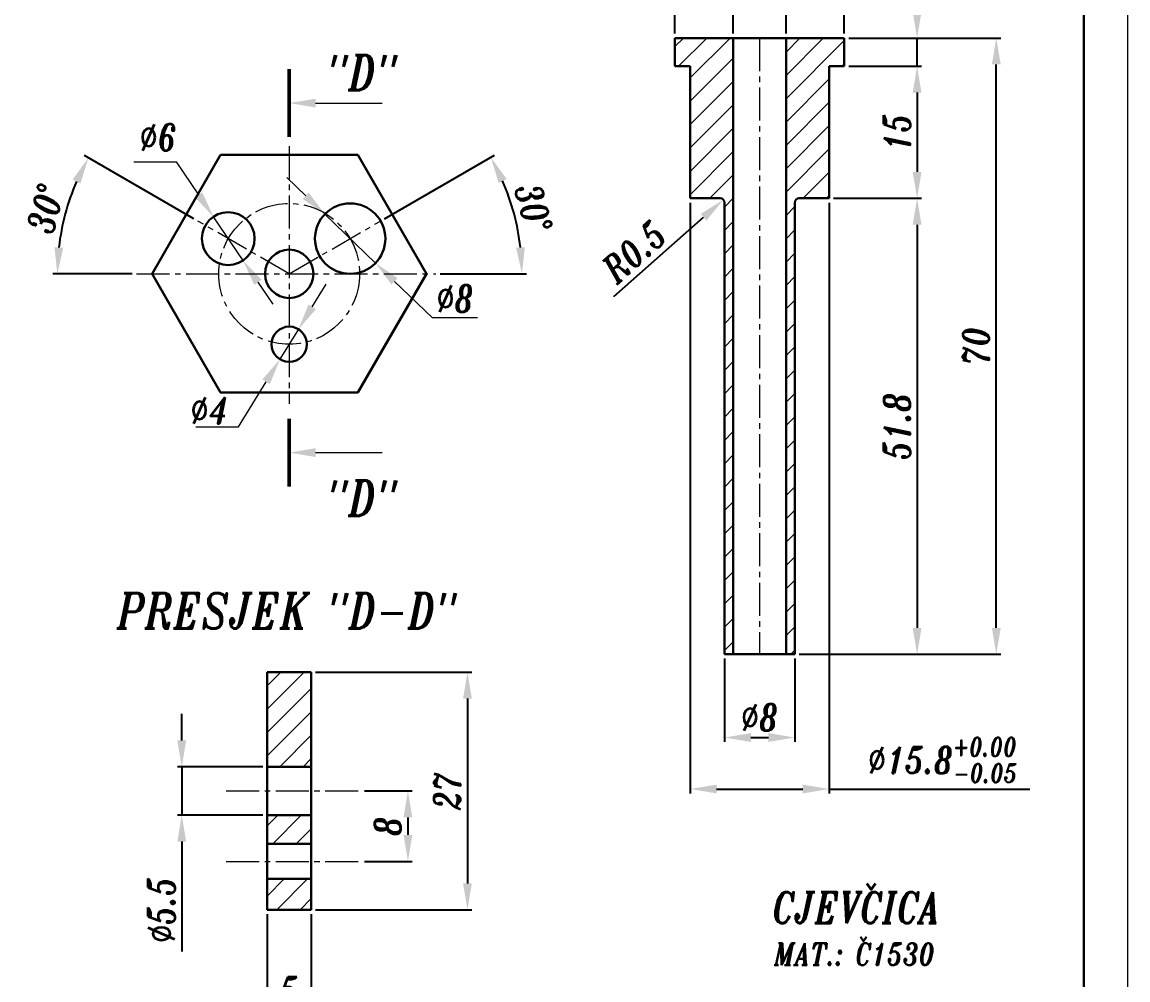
# Model space of a CAD drawing. Extents: x 43 to 400, y 17 to 437.
# Drawn here: x 214 to 339.7, y 73.5 to 182.3 of the extents above; entities that cross this region are included whole.
import ezdxf

# ---------------------------------------------------------------- set-up
doc = ezdxf.new("R2010")
doc.units = 0
doc.header["$LTSCALE"] = 5
doc.header["$MEASUREMENT"] = 0
doc.linetypes.add('CENTER2', pattern=[1.125, 0.75, -0.125, 0.125, -0.125])
doc.layers.get('0').update_dxf_attribs({"linetype": 'CONTINUOUS', "lineweight": 15})
for name, color, linetype, lineweight in [('1', 1, 'CENTER2', 15), ('3', 3, 'CONTINUOUS', 30), ('4', 5, 'CONTINUOUS', 50), ('8', 251, 'CONTINUOUS', 15)]:
    doc.layers.add(name, color=color, linetype=linetype, lineweight=lineweight)
doc.styles.add('ITALICT', font='italict', dxfattribs={"width": 0.8, "height": 3})
doc.dimstyles.get("Standard").update_dxf_attribs({"dimtxt": 3, "dimasz": 3, "dimexe": 0.5, "dimexo": 0.5, "dimgap": 0.8, "dimtad": 1, "dimdsep": 46, "dimtxsty": 'ITALICT', "dimcen": 0, "dimadec": 0, "dimazin": 2, "dimtfac": 1, "dimtmove": 0, "dimatfit": 3, "dimfxl": 1, "dimtolj": 1, "dimtzin": 0, "dimarcsym": 0})

# ---------------------------------------------------------------- blocks, each defined once
blk = doc.blocks.new('*X63')
at = {"color": 0}
for p, q in [((287.22, 128.13), (291.44, 132.35)), ((287.22, 130.78), (288.79, 132.35)), ((287.22, 125.47), (292.22, 130.47)), ((287.22, 122.82), (292.22, 127.82)), ((288.65, 121.6), (292.22, 125.17)), ((291.3, 121.6), (292.22, 122.52)), ((287.22, 114.87), (288.45, 116.1)), ((287.85, 112.85), (291.1, 116.1)), ((290.51, 112.85), (292.22, 114.56)), ((287.22, 106.91), (289.16, 108.85)), ((288.31, 105.35), (291.81, 108.85)), ((290.96, 105.35), (292.22, 106.61))]:
    blk.add_line(p, q, dxfattribs=at)
blk = doc.blocks.new('*D184')
at = {"color": 0, "lineweight": -2, "transparency": 16777216}
for p, q in [((232.16, 100.68), (232.16, 103.68)), ((241.37, 97.68), (231.66, 97.68)), ((232.16, 97.68), (232.16, 92.18)), ((241.37, 92.18), (231.66, 92.18)), ((232.16, 89.18), (232.16, 76.69))]:
    blk.add_line(p, q, dxfattribs=at)
at = {"color": 0, "transparency": 16777216}
for points in [[(231.66, 100.68), (232.66, 100.68), (232.16, 97.68)], [(231.66, 89.18), (232.66, 89.18), (232.16, 92.18)]]:
    blk.add_solid(points, dxfattribs=at)
at = {"color": 0, "transparency": 16777216, "insert": (229.86, 81.44), "char_height": 3, "attachment_point": 5, "rotation": 90, "style": 'ITALICT'}
blk.add_mtext('\\A1;%%C5.5', dxfattribs=at)
blk = doc.blocks.new('*D185')
at = {"color": 0, "lineweight": -2, "transparency": 16777216}
for p, q in [((241.87, 80.93), (241.87, 69.52)), ((246.87, 80.93), (246.87, 69.52)), ((238.87, 70.02), (235.87, 70.02)), ((241.87, 70.02), (246.87, 70.02)), ((249.87, 70.02), (252.87, 70.02))]:
    blk.add_line(p, q, dxfattribs=at)
at = {"color": 0, "transparency": 16777216}
for points in [[(238.87, 70.52), (238.87, 69.52), (241.87, 70.02)], [(249.87, 70.52), (249.87, 69.52), (246.87, 70.02)]]:
    blk.add_solid(points, dxfattribs=at)
at = {"color": 0, "transparency": 16777216, "insert": (244.37, 72.32), "char_height": 3, "attachment_point": 5, "style": 'ITALICT'}
blk.add_mtext('\\A1;5', dxfattribs=at)
blk = doc.blocks.new('*D207')
at = {"color": 0, "lineweight": -2, "transparency": 16777216}
for p, q in [((233.55, 159.93), (221.12, 167.1)), ((226.52, 153.68), (217.52, 153.68))]:
    blk.add_line(p, q, dxfattribs=at)
blk.add_arc((244.37, 153.68), 26.35, 156.5262, 173.4738, dxfattribs=at)
at = {"color": 0, "transparency": 16777216}
for points in [[(219.76, 164.4), (220.65, 163.95), (221.55, 166.85)], [(218.69, 156.64), (217.69, 156.7), (218.02, 153.68)]]:
    blk.add_solid(points, dxfattribs=at)
at = {"color": 0, "transparency": 16777216, "insert": (216.7, 161.09), "char_height": 3, "attachment_point": 5, "rotation": 75, "style": 'ITALICT'}
blk.add_mtext('\\A1;30°', dxfattribs=at)
blk = doc.blocks.new('*D208')
at = {"color": 0, "lineweight": -2, "transparency": 16777216}
for p, q in [((255.2, 159.93), (267.72, 167.16)), ((261.53, 153.68), (271.33, 153.68))]:
    blk.add_line(p, q, dxfattribs=at)
blk.add_arc((244.37, 153.68), 26.46, 6.4995, 23.5005, dxfattribs=at)
at = {"color": 0, "transparency": 16777216}
for points in [[(268.19, 164), (269.09, 164.45), (267.29, 166.91)], [(271.16, 156.7), (270.17, 156.64), (270.83, 153.68)]]:
    blk.add_solid(points, dxfattribs=at)
at = {"color": 0, "transparency": 16777216, "insert": (272.15, 161.12), "char_height": 3, "attachment_point": 5, "rotation": 285, "style": 'ITALICT'}
blk.add_mtext('\\A1;30°', dxfattribs=at)
blk = doc.blocks.new('*D209')
at = {"color": 0, "lineweight": -2, "transparency": 16777216}
for p, q in [((252.94, 94.93), (258.37, 94.93)), ((257.87, 91.93), (257.87, 89.93)), ((252.94, 86.93), (258.37, 86.93))]:
    blk.add_line(p, q, dxfattribs=at)
at = {"color": 0, "transparency": 16777216}
for points in [[(257.37, 91.93), (258.37, 91.93), (257.87, 94.93)], [(257.37, 89.93), (258.37, 89.93), (257.87, 86.93)]]:
    blk.add_solid(points, dxfattribs=at)
at = {"color": 0, "transparency": 16777216, "insert": (255.57, 90.93), "char_height": 3, "attachment_point": 5, "rotation": 90, "style": 'ITALICT'}
blk.add_mtext('\\A1;8', dxfattribs=at)
blk = doc.blocks.new('*D210')
at = {"color": 0, "lineweight": -2, "transparency": 16777216}
for p, q in [((247.37, 108.43), (265.14, 108.43)), ((264.64, 105.43), (264.64, 84.43)), ((247.37, 81.43), (265.14, 81.43))]:
    blk.add_line(p, q, dxfattribs=at)
at = {"color": 0, "transparency": 16777216}
for points in [[(264.14, 105.43), (265.14, 105.43), (264.64, 108.43)], [(264.14, 84.43), (265.14, 84.43), (264.64, 81.43)]]:
    blk.add_solid(points, dxfattribs=at)
at = {"color": 0, "transparency": 16777216, "insert": (262.34, 94.93), "char_height": 3, "attachment_point": 5, "rotation": 90, "style": 'ITALICT'}
blk.add_mtext('\\A1;27', dxfattribs=at)
blk = doc.blocks.new('*D201')
at = {"color": 0, "lineweight": -2, "transparency": 16777216}
for p, q in [((288.22, 180.96), (288.22, 198.21)), ((291.22, 197.71), (304.47, 197.71)), ((307.47, 180.96), (307.47, 198.21))]:
    blk.add_line(p, q, dxfattribs=at)
at = {"color": 0, "transparency": 16777216}
for points in [[(291.22, 198.21), (291.22, 197.21), (288.22, 197.71)], [(304.47, 198.21), (304.47, 197.21), (307.47, 197.71)]]:
    blk.add_solid(points, dxfattribs=at)
at = {"color": 0, "transparency": 16777216, "insert": (297.85, 200.01), "char_height": 3, "attachment_point": 5, "style": 'ITALICT'}
blk.add_mtext('\\A1;%%c19.25{}{\\H0.71x;\\C3;%%p0.05}', dxfattribs=at)
blk = doc.blocks.new('*D227')
at = {"color": 0, "lineweight": -2, "transparency": 16777216}
for p, q in [((291.85, 188.71), (288.85, 188.71)), ((294.85, 180.96), (294.85, 189.21)), ((294.85, 188.71), (300.85, 188.71)), ((300.85, 180.96), (300.85, 189.21)), ((303.85, 188.71), (306.85, 188.71))]:
    blk.add_line(p, q, dxfattribs=at)
at = {"color": 0, "transparency": 16777216}
for points in [[(291.85, 189.21), (291.85, 188.21), (294.85, 188.71)], [(303.85, 189.21), (303.85, 188.21), (300.85, 188.71)]]:
    blk.add_solid(points, dxfattribs=at)
at = {"color": 0, "transparency": 16777216, "insert": (297.85, 191.01), "char_height": 3, "attachment_point": 5, "style": 'ITALICT'}
blk.add_mtext('\\A1;%%c6', dxfattribs=at)
blk = doc.blocks.new('*D228')
at = {"color": 0, "lineweight": -2, "transparency": 16777216}
for p, q in [((293.85, 109.96), (293.85, 100.5)), ((301.85, 109.96), (301.85, 100.5)), ((296.85, 101), (298.85, 101))]:
    blk.add_line(p, q, dxfattribs=at)
at = {"color": 0, "transparency": 16777216}
for points in [[(296.85, 101.5), (296.85, 100.5), (293.85, 101)], [(298.85, 101.5), (298.85, 100.5), (301.85, 101)]]:
    blk.add_solid(points, dxfattribs=at)
at = {"color": 0, "transparency": 16777216, "insert": (297.85, 103.3), "char_height": 3, "attachment_point": 5, "style": 'ITALICT'}
blk.add_mtext('\\A1;%%c8', dxfattribs=at)
blk = doc.blocks.new('*D196')
at = {"color": 0, "lineweight": -2, "transparency": 16777216}
for p, q in [((289.95, 161.76), (289.95, 94.65)), ((305.75, 161.76), (305.75, 94.65)), ((292.95, 95.15), (302.75, 95.15)), ((305.75, 95.15), (328.57, 95.15))]:
    blk.add_line(p, q, dxfattribs=at)
at = {"color": 0, "transparency": 16777216}
for points in [[(292.95, 95.65), (292.95, 94.65), (289.95, 95.15)], [(302.75, 95.65), (302.75, 94.65), (305.75, 95.15)]]:
    blk.add_solid(points, dxfattribs=at)
at = {"color": 0, "transparency": 16777216, "insert": (318.66, 98.44), "char_height": 3, "attachment_point": 5, "style": 'ITALICT'}
blk.add_mtext('\\A1;%%c15.8{}{\\H0.71x;\\C3;\\S+0.00^ -0.05;}', dxfattribs=at)
blk = doc.blocks.new('*D229')
at = {"color": 0, "lineweight": -2, "transparency": 16777216}
for p, q in [((315.75, 183.46), (315.75, 193.55)), ((307.97, 180.46), (316.25, 180.46)), ((315.75, 177.26), (315.75, 180.46)), ((307.97, 177.26), (316.25, 177.26)), ((315.75, 174.26), (315.75, 171.26))]:
    blk.add_line(p, q, dxfattribs=at)
at = {"color": 0, "transparency": 16777216}
for points in [[(315.25, 183.46), (316.25, 183.46), (315.75, 180.46)], [(315.25, 174.26), (316.25, 174.26), (315.75, 177.26)]]:
    blk.add_solid(points, dxfattribs=at)
at = {"color": 0, "transparency": 16777216, "insert": (313.45, 190), "char_height": 3, "attachment_point": 5, "rotation": 90, "style": 'ITALICT'}
blk.add_mtext('\\A1;3.2', dxfattribs=at)
blk = doc.blocks.new('*D230')
at = {"color": 0, "lineweight": -2, "transparency": 16777216}
for p, q in [((307.97, 180.46), (325.25, 180.46)), ((324.75, 113.46), (324.75, 177.46)), ((302.35, 110.46), (325.25, 110.46))]:
    blk.add_line(p, q, dxfattribs=at)
at = {"color": 0, "transparency": 16777216}
for points in [[(324.25, 177.46), (325.25, 177.46), (324.75, 180.46)], [(324.25, 113.46), (325.25, 113.46), (324.75, 110.46)]]:
    blk.add_solid(points, dxfattribs=at)
at = {"color": 0, "transparency": 16777216, "insert": (322.45, 145.46), "char_height": 3, "attachment_point": 5, "rotation": 90, "style": 'ITALICT'}
blk.add_mtext('\\A1;70', dxfattribs=at)
blk = doc.blocks.new('*D231')
at = {"color": 0, "lineweight": -2, "transparency": 16777216}
blk.add_line((281.29, 151.12), (291.47, 160.1), dxfattribs=at)
at = {"color": 0, "transparency": 16777216}
blk.add_solid([(291.14, 160.48), (291.8, 159.73), (293.72, 162.09)], dxfattribs=at)
at = {"color": 0, "transparency": 16777216, "insert": (283.58, 156.21), "char_height": 3, "attachment_point": 5, "rotation": 41.4318, "style": 'ITALICT'}
blk.add_mtext('\\A1;R0.5', dxfattribs=at)
blk = doc.blocks.new('*D232')
at = {"color": 0, "lineweight": -2, "transparency": 16777216}
for p, q in [((307.97, 177.26), (316.25, 177.26)), ((315.75, 174.26), (315.75, 165.26)), ((306.25, 162.26), (316.25, 162.26))]:
    blk.add_line(p, q, dxfattribs=at)
at = {"color": 0, "transparency": 16777216}
for points in [[(315.25, 174.26), (316.25, 174.26), (315.75, 177.26)], [(315.25, 165.26), (316.25, 165.26), (315.75, 162.26)]]:
    blk.add_solid(points, dxfattribs=at)
at = {"color": 0, "transparency": 16777216, "insert": (313.45, 169.76), "char_height": 3, "attachment_point": 5, "rotation": 90, "style": 'ITALICT'}
blk.add_mtext('\\A1;15', dxfattribs=at)
blk = doc.blocks.new('*D233')
at = {"color": 0, "lineweight": -2, "transparency": 16777216}
for p, q in [((306.25, 162.26), (316.25, 162.26)), ((315.75, 159.26), (315.75, 113.46)), ((302.35, 110.46), (316.25, 110.46))]:
    blk.add_line(p, q, dxfattribs=at)
at = {"color": 0, "transparency": 16777216}
for points in [[(315.25, 159.26), (316.25, 159.26), (315.75, 162.26)], [(315.25, 113.46), (316.25, 113.46), (315.75, 110.46)]]:
    blk.add_solid(points, dxfattribs=at)
at = {"color": 0, "transparency": 16777216, "insert": (313.45, 136.36), "char_height": 3, "attachment_point": 5, "rotation": 90, "style": 'ITALICT'}
blk.add_mtext('\\A1;51.8', dxfattribs=at)

msp = doc.modelspace()

# ---------------------------------------------------------------- hatches: boundary and pattern name
at = {"layer": '8'}
h = msp.add_hatch(dxfattribs=at)
h.set_pattern_fill('ANSI31', color=256, scale=15)
edge = h.paths.add_edge_path()
edge.add_line((305.7474, 177.2593), (307.4724, 177.2593))
edge.add_line((307.4724, 177.2593), (307.4724, 180.4593))
edge.add_line((307.4724, 180.4593), (300.8474, 180.4593))
edge.add_line((300.8474, 180.4593), (300.8474, 110.4593))
edge.add_line((300.8474, 110.4593), (301.8474, 110.4593))
edge.add_line((301.8474, 110.4593), (301.8474, 161.7593))
edge.add_arc((302.3474, 161.7593), 0.5, 90, 180, ccw=False)
edge.add_line((302.3474, 162.2593), (305.7474, 162.2593))
edge.add_line((305.7474, 162.2593), (305.7474, 177.2593))
edge = h.paths.add_edge_path()
edge.add_line((289.9474, 162.2593), (293.3474, 162.2593))
edge.add_arc((293.3474, 161.7593), 0.5, 0, 90, ccw=False)
edge.add_line((293.8474, 161.7593), (293.8474, 110.4593))
edge.add_line((293.8474, 110.4593), (294.8474, 110.4593))
edge.add_line((294.8474, 110.4593), (294.8474, 180.4593))
edge.add_line((294.8474, 180.4593), (288.2224, 180.4593))
edge.add_line((288.2224, 180.4593), (288.2224, 177.2593))
edge.add_line((288.2224, 177.2593), (289.9474, 177.2593))
edge.add_line((289.9474, 177.2593), (289.9474, 162.2593))

# ---------------------------------------------------------------- linework, layer by layer
at = {"linetype": 'ByBlock'}
msp.add_line((339.7086, 16.5588), (339.7086, 436.5588), dxfattribs=at)
for p, q in [((247.3745, 173.0731), (254.9222, 173.0731)), ((226.6997, 166.3937), (231.534, 166.3937)), ((231.534, 166.3937), (234.0783, 162.6426)), ((246.2602, 162.5322), (244.0992, 164.613)), ((239.1303, 155.1942), (235.7623, 160.1598)), ((248.4213, 160.4514), (254.1842, 154.9026)), ((240.8143, 152.7115), (242.4983, 150.2287)), ((246.9963, 149.9345), (248.5694, 152.489)), ((260.6674, 148.6602), (256.3452, 152.8218)), ((265.7953, 148.6602), (260.6674, 148.6602)), ((245.4232, 147.38), (243.3258, 143.974)), ((238.6066, 136.3105), (241.7527, 141.4195)), ((233.7414, 136.3105), (238.6066, 136.3105)), ((247.3745, 133.3708), (254.9222, 133.3708))]:
    msp.add_line(p, q)
for points in [[(247.3745, 172.5731), (247.3745, 173.5731), (244.3745, 173.0731)], [(234.4921, 162.9232), (233.6645, 162.3619), (235.7623, 160.1598)], [(246.607, 162.8924), (245.9134, 162.1721), (248.4213, 160.4514)], [(241.2281, 152.9921), (240.4005, 152.4308), (239.1303, 155.1942)], [(256.692, 153.182), (255.9984, 152.4616), (254.1842, 154.9026)], [(246.5706, 150.1967), (247.4221, 149.6723), (245.4232, 147.38)], [(241.327, 141.6817), (242.1785, 141.1573), (243.3258, 143.974)], [(247.3745, 132.8708), (247.3745, 133.8708), (244.3745, 133.3708)]]:
    msp.add_solid(points)
at = {"layer": '1'}
for p, q in [((297.8474, 180.4593), (297.8474, 110.4593)), ((244.3745, 168.1955), (244.3745, 138.8996)), ((244.3745, 153.677), (233.9822, 159.677)), ((244.3745, 153.677), (254.7668, 159.677)), ((227.0235, 153.677), (261.0272, 153.677)), ((237.2173, 94.9305), (252.4426, 94.9305)), ((237.2173, 86.9305), (252.4426, 86.9305))]:
    msp.add_line(p, q, dxfattribs=at)
msp.add_circle((244.3745, 153.677), 8, dxfattribs=at)
at = {"layer": '3', "linetype": 'ByBlock'}
msp.add_line((334.7086, 21.5588), (334.7086, 431.5588), dxfattribs=at)
at = {"layer": '3'}
for p, q in [((297.8474, 180.4593), (288.2224, 180.4593)), ((288.2224, 180.4593), (288.2224, 177.2593)), ((294.8474, 180.4593), (294.8474, 110.4593)), ((297.8474, 180.4593), (307.4724, 180.4593)), ((300.8474, 180.4593), (300.8474, 110.4593)), ((307.4724, 180.4593), (307.4724, 177.2593)), ((289.9474, 177.2593), (288.2224, 177.2593)), ((289.9474, 177.2593), (289.9474, 162.2593)), ((305.7474, 177.2593), (305.7474, 162.2593)), ((305.7474, 177.2593), (307.4724, 177.2593)), ((293.3474, 162.2593), (289.9474, 162.2593)), ((302.3474, 162.2593), (305.7474, 162.2593)), ((293.8474, 161.7593), (293.8474, 110.4593)), ((301.8474, 161.7593), (301.8474, 110.4593)), ((297.8474, 110.4593), (293.8474, 110.4593)), ((297.8474, 110.4593), (301.8474, 110.4593)), ((241.8745, 108.4305), (246.8745, 108.4305)), ((241.8745, 108.4305), (241.8745, 81.4305)), ((246.8745, 108.4305), (246.8745, 81.4305)), ((241.8745, 97.6805), (246.8745, 97.6805)), ((241.8745, 92.1805), (246.8745, 92.1805)), ((241.8745, 88.9305), (246.8745, 88.9305)), ((241.8745, 84.9305), (246.8745, 84.9305)), ((241.8745, 81.4305), (246.8745, 81.4305))]:
    msp.add_line(p, q, dxfattribs=at)
msp.add_lwpolyline([(236.5803, 167.177), (228.7861, 153.677), (236.5803, 140.177), (252.1688, 140.177), (259.963, 153.677), (252.1688, 167.177)], close=True, dxfattribs=at)
for centre, radius in [((251.3027, 157.677), 4), ((237.4463, 157.677), 3), ((244.3745, 153.677), 2.75), ((244.3745, 145.677), 2)]:
    msp.add_circle(centre, radius, dxfattribs=at)
for centre, start, end in [((293.3474, 161.7593), 0, 90), ((302.3474, 161.7593), 90, 180)]:
    msp.add_arc(centre, 0.5, start, end, dxfattribs=at)
at = {"layer": '4'}
for p, q in [((244.3745, 176.9123), (244.3745, 169.2339)), ((244.3745, 137.2099), (244.3745, 129.5316))]:
    msp.add_line(p, q, dxfattribs=at)

# ---------------------------------------------------------------- block references
at = {"layer": '8'}
msp.add_blockref('*X63', (-45.3505, -23.9153), dxfattribs=at)

# ---------------------------------------------------------------- texts
at = {"style": 'ITALICT', "width": 0.8}
for s, height, p in [('"D"', 4, (248.6203, 174.5324)), ('"D"', 4, (248.6203, 126.1895)), ('PRESJEK "D-D"', 4, (224.7919, 113.3833)), ('CJEVČICA', 3.5, (299.3102, 79.9183)), ('MAT.: Č1530', 2.5, (299.4877, 75.1262))]:
    msp.add_text(s, height=height, dxfattribs=at).set_placement(p)
at = {"char_height": 3, "attachment_point": 5, "style": 'ITALICT'}
for s, insert in [('%%c6', (229.4919, 169.1911)), ('%%c8', (263.2313, 150.8717)), ('%%c4', (235.2649, 138.1777))]:
    msp.add_mtext(s, dxfattribs=dict(at, insert=insert))

# ---------------------------------------------------------------- dimensions: what is measured, and where the dimension line sits
for base, p1, p2, text, override, picture, middle in [((307.4724, 197.7127), (288.2224, 180.4593), (307.4724, 180.4593), '<>{}{\\H0.71x;\\C3;%%p0.05}', {"dimscale": 1, "dimpost": '%%c<>', "dimtp": 0.05, "dimtm": 0.05, "dimtmove": 0}, '*D201', (297.8474, 197.7127)), ((305.7474, 95.1532), (289.9474, 162.2593), (305.7474, 162.2593), '<>{}{\\H0.71x;\\C3;\\S+0.00^ -0.05;}', {"dimpost": '%%c<>', "dimtm": 0.05}, '*D196', (318.6589, 95.1532))]:
    dim = msp.add_linear_dim(base=base, p1=p1, p2=p2, text=text, dimstyle='Standard', override=override)
    dim.commit()
    dim.dimension.update_dxf_attribs({"geometry": picture, "text_midpoint": middle, "dimtype": 160})
for base, p1, p2, override, picture, middle in [((300.8474, 188.7127), (294.8474, 180.4593), (300.8474, 180.4593), {"dimscale": 1, "dimpost": '%%c<>', "dimtmove": 0}, '*D227', (297.8474, 191.0127)), ((301.8474, 101.0002), (293.8474, 110.4593), (301.8474, 110.4593), {"dimpost": '%%c<>'}, '*D228', (297.8474, 103.3002))]:
    dim = msp.add_linear_dim(base=base, p1=p1, p2=p2, dimstyle='Standard', override=override)
    dim.commit()
    dim.dimension.update_dxf_attribs({"geometry": picture, "text_midpoint": middle})
for base, p2, picture, middle in [((315.7518, 180.4593), (307.4724, 180.4593), '*D229', (313.4518, 190.0022)), ((315.7518, 162.2593), (305.7474, 162.2593), '*D232', (313.4518, 169.7593))]:
    dim = msp.add_linear_dim(base=base, p1=(307.4724, 177.2593), p2=p2, angle=90, dimstyle='Standard', override={"dimscale": 1})
    dim.commit()
    dim.dimension.update_dxf_attribs({"geometry": picture, "text_midpoint": middle})
dim = msp.add_linear_dim(base=(324.7518, 180.4593), p1=(301.8474, 110.4593), p2=(307.4724, 180.4593), angle=90, dimstyle='Standard', override={"dimscale": 1, "dimtmove": 0})
dim.commit()
dim.dimension.update_dxf_attribs({"geometry": '*D230', "text_midpoint": (324.7518, 145.4593), "dimtype": 160})
for base, line1, picture, middle in [((219.6116, 162.69), ((244.3745, 153.677), (233.9822, 159.677)), '*D207', (216.6987, 161.0927)), ((270.4329, 158.2718), ((244.3745, 153.677), (254.7668, 159.677)), '*D208', (272.1549, 161.1207))]:
    dim = msp.add_angular_dim_2l(base=base, line1=line1, line2=((227.0235, 153.677), (261.0272, 153.677)), dimstyle='Standard')
    dim.commit()
    dim.dimension.update_dxf_attribs({"geometry": picture, "text_midpoint": middle})
dim = msp.add_linear_dim(base=(315.7518, 110.4593), p1=(305.7474, 162.2593), p2=(301.8474, 110.4593), angle=90, dimstyle='Standard')
dim.commit()
dim.dimension.update_dxf_attribs({"geometry": '*D233', "text_midpoint": (315.7518, 136.3593), "dimtype": 160})
dim = msp.add_radius_dim(center=(293.3474, 161.7593), mpoint=(293.7223, 162.0902), dimstyle='Standard', override={"dimscale": 1, "dimtmove": 1})
dim.commit()
dim.dimension.update_dxf_attribs({"geometry": '*D231', "text_midpoint": (285.1056, 154.485), "dimtype": 164})
for base, p1, p2, picture, middle in [((264.6421, 81.4305), (246.8745, 108.4305), (246.8745, 81.4305), '*D210', (262.3421, 94.9305)), ((257.8743, 86.9305), (252.4426, 94.9305), (252.4426, 86.9305), '*D209', (255.5743, 90.9305))]:
    dim = msp.add_linear_dim(base=base, p1=p1, p2=p2, angle=90, dimstyle='Standard')
    dim.commit()
    dim.dimension.update_dxf_attribs({"geometry": picture, "text_midpoint": middle})
dim = msp.add_linear_dim(base=(232.1605, 97.6805), p1=(241.8745, 92.1805), p2=(241.8745, 97.6805), angle=90, text='%%C5.5', dimstyle='Standard')
dim.commit()
dim.dimension.update_dxf_attribs({"geometry": '*D184', "text_midpoint": (232.1605, 81.4376), "dimtype": 160})
dim = msp.add_linear_dim(base=(246.8745, 70.0182), p1=(241.8745, 81.4305), p2=(246.8745, 81.4305), dimstyle='Standard')
dim.commit()
dim.dimension.update_dxf_attribs({"geometry": '*D185', "text_midpoint": (244.3745, 72.3182)})

doc.saveas('drawing.dxf')
